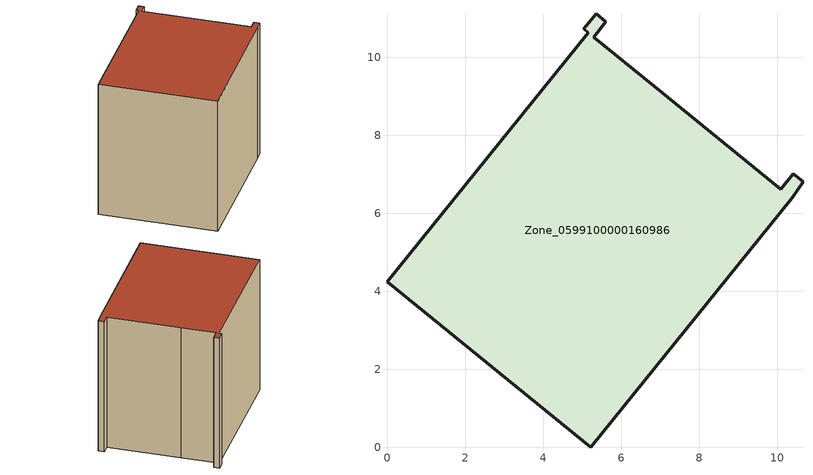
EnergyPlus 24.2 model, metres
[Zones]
Zone_0599100000160986
 floor ground (C_G): 5.04,10.73 5.35,11.12 5.6,10.91 5.29,10.52 6.84,9.25 10.09,6.62 10.41,7.01 10.66,6.8 10.38,6.4 5.22,0 0,4.24 5.15,10.63 z0
 wall outside (C_F): 5.22,0 10.38,6.4 10.66,6.8 10.41,7.01 10.09,6.62 6.84,9.25 5.29,10.52 5.6,10.91 5.35,11.12 5.04,10.73 5.15,10.63 0,4.24 5.22,0 z0:8.17
 roof outside (C_R): 5.35,11.12 5.04,10.73 5.15,10.63 0,4.24 5.22,0 10.38,6.4 10.66,6.8 10.41,7.01 10.09,6.62 6.84,9.25 5.29,10.52 5.6,10.91 z8.17
[BUILDING]
Pand.0599100000160986: North Axis=0; Terrain=City; Loads Convergence Tolerance Value=0.04; Temperature Convergence Tolerance Value=0.4; Solar Distribution=FullExterior; Maximum Number of Warmup Days=25; Minimum Number of Warmup Days=1
[Site:Location]
Rotterdam.The.Hague.AP_ZH_NLD Design_Conditions: Latitude=51.96; Longitude=4.45; Time Zone=1; Elevation=-4.5
[SITE:GROUNDTEMPERATURE:BUILDINGSURFACE]
18, 18, 18, 18, 18, 18, 18, 18, 18, 18, 18, 18
[MATERIAL] Thermal Absorptance=0.9; Solar Absorptance=0.7; Visible Absorptance=0.7
Name | Roughness | Thickness | Conductivity | Density | Specific Heat
G.TI.1946-1964 | MediumSmooth | 0.15 | 1 | 540 | 1210
F.TI.1946-1964 | Rough | 0.3 | 0.857143 | 1920 | 840
R.TI.1946-1964 | MediumRough | 0.2 | 0.277778 | 1500 | 1000
[CONSTRUCTION]
C_G: G.TI.1946-1964
C_F: F.TI.1946-1964
C_R: R.TI.1946-1964
[ZONE]
Zone_0599100000160986: Type=1; Multiplier=1; Ceiling Height=Autocalculate; Volume=Autocalculate; Floor Area=autocalculate; Part of Total Floor Area=Yes
[ZONEINFILTRATION:DESIGNFLOWRATE]
Infil_Zone_0599100000160986: Zone or ZoneList or Space or SpaceList=Zone_0599100000160986; Schedule=AlwaysOn; Design Flow Rate Calculation Method=Flow/Area; Flow Rate per Floor Area=0.003; Constant Term Coefficient=1; Temperature Term Coefficient=0; Velocity Term Coefficient=0; Velocity Squared Term Coefficient=0
[HVACTEMPLATE:ZONE:IDEALLOADSAIRSYSTEM]
Zone_0599100000160986: Maximum Heating Supply Air Temperature=50; Minimum Cooling Supply Air Temperature=13; Maximum Heating Supply Air Humidity Ratio=0.0156; Minimum Cooling Supply Air Humidity Ratio=0.0077; Heating Limit=NoLimit; Cooling Limit=NoLimit; Dehumidification Control Type=ConstantSensibleHeatRatio; Cooling Sensible Heat Ratio=0.7; Dehumidification Setpoint=60; Humidification Control Type=None; Humidification Setpoint=30; Outdoor Air Method=None; Outdoor Air Flow Rate per Person=0.00944; Outdoor Air Flow Rate per Zone Floor Area=0; Outdoor Air Flow Rate per Zone=0; Demand Controlled Ventilation Type=None; Outdoor Air Economizer Type=NoEconomizer; Heat Recovery Type=None; Sensible Heat Recovery Effectiveness=0.7; Latent Heat Recovery Effectiveness=0.65
[ZONECONTROL:THERMOSTAT]
ThermostatControl_Zone_0599100000160986: Zone or ZoneList=Zone_0599100000160986; Control Type Schedule=DualSetpointControlType; Control 1=Thermostat_Zone_0599100000160986; Temperature Difference Between Cutout And Setpoint=0
[THERMOSTATSETPOINT:DUALSETPOINT]
Thermostat_Zone_0599100000160986: Heating Setpoint Temperature Schedule=HeatingSetpoint_Zone_0599100000160986; Cooling Setpoint Temperature Schedule=CoolingSetpoint_Zone_0599100000160986
[SCHEDULE:COMPACT]
HeatingSetpoint_Zone_0599100000160986: Through: 12/31, For: AllDays, Until: 24:00, 21
CoolingSetpoint_Zone_0599100000160986: Through: 12/31, For: AllDays, Until: 24:00, 24
DualSetpointControlType: Through: 12/31, For: AllDays, Until: 24:00, 4
AlwaysOn: Through: 12/31, For: AllDays, Until: 24:00, 1
